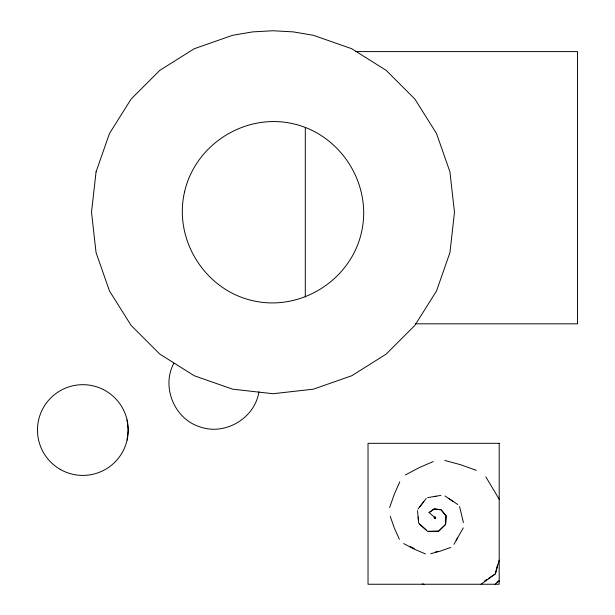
<?xml version="1.0" encoding="UTF-8"?>
<svg xmlns="http://www.w3.org/2000/svg" width="615" height="615" viewBox="0 0 615 615"><rect width="100%" height="100%" fill="white"/><g stroke="black" fill="none" stroke-linecap="round" stroke-linejoin="round"><path stroke-width="0.92" d="M127.074 440.14L128.212 430.046L127.074 419.953M497.497 565.001L495.367 573.887L481.068 584.25M258.907 391.786C255.01 418.077 225.305 435.789 200.282 426.964C174.483 419.307 161.053 386.889 173.876 363.227M435.343 518.583L435.489 517.277M499.196 560.165L495.367 573.887L488.341 578.546M389.626 507.606L394.192 494.506L399.765 481.806M435.766 518.168L435.159 517.807L434.674 518.591M463.295 527.878L453.947 544.344M434.129 518.099L435.22 517.638M456.184 540.201L457.591 537.733M418 509.043L426.21 498.465M419.807 506.783L423.873 501.533M438.618 531.183L445.598 524.418L438.618 531.183L427.756 531.398L437.757 531.237M435.789 517.638L435.128 517.761L429.086 512.595L434.129 508.936L441.04 509.781L446.044 515.739L445.675 523.511L446.044 515.739L441.593 510.442M495.029 584.25L499.196 580.975M429.086 512.595L434.129 508.936L441.04 509.781M434.759 517.446L435.159 517.738M484.443 581.137L486.78 579.584M496.912 582.236L499.196 580.721M405.3 474.972L419.361 467.554L433.229 461.573M450.741 547.396L440.586 551.032L430.746 553.715M435.289 552.147L437.995 551.301M427.656 497.612L440.863 495.398M434.213 496.574L436.073 496.274M355.678 51.599L577.531 51.599L577.531 323.821L415.486 323.821M422.198 583.942L424.081 584.25M444.822 460.451L460.489 464.686L476.31 470.337M425.442 553.946L414.241 549.134L403.724 543.599M434.052 517.277L434.851 517.638M409.951 546.435L414.256 548.495M445.052 496.005L457.814 504.531M449.035 498.75L452.978 501.379M427.118 530.876L419.361 523.934M419.399 523.926L426.364 530.153M485.835 476.848L499.196 499.249M399.366 539.355L394.146 527.509L390.218 516.285M459.528 506.468L463.433 522.573M418.707 523.296L417.524 510.673M434.99 516.577L435.066 517.223M418.131 516.992L418.461 520.598M305.301 127.605L305.301 296.968M96.063 171.854L91.512 212.237L96.063 252.619L109.485 290.98L131.103 325.389L159.839 354.125L194.255 375.75L232.608 389.172L272.999 393.723L313.381 389.172L351.742 375.75L386.151 354.125L414.887 325.389L436.512 290.98L449.934 252.619L454.485 212.237L449.934 171.854L436.512 133.493L414.887 99.084L386.151 70.341L351.742 48.723L313.381 35.301L293.317 31.888L272.999 30.75L252.673 31.888L232.608 35.301L194.255 48.723L159.839 70.341L131.103 99.084L109.485 133.493L96.063 171.854M184.531 192.041C173.461 239.835 204.949 289.942 252.803 300.704C300.589 311.774 350.704 280.286 361.466 232.432C372.536 184.638 341.048 134.531 293.186 123.769C245.4 112.699 195.293 144.187 184.531 192.041M499.196 443.315L368.024 443.315L368.024 584.25L499.196 584.25L499.196 443.315M60.155 469.337A45.372 45.372 0 0 0 128.212 430.046A45.372 45.372 0 0 0 60.155 390.756A45.372 45.372 0 0 0 60.155 469.337"/></g></svg>
